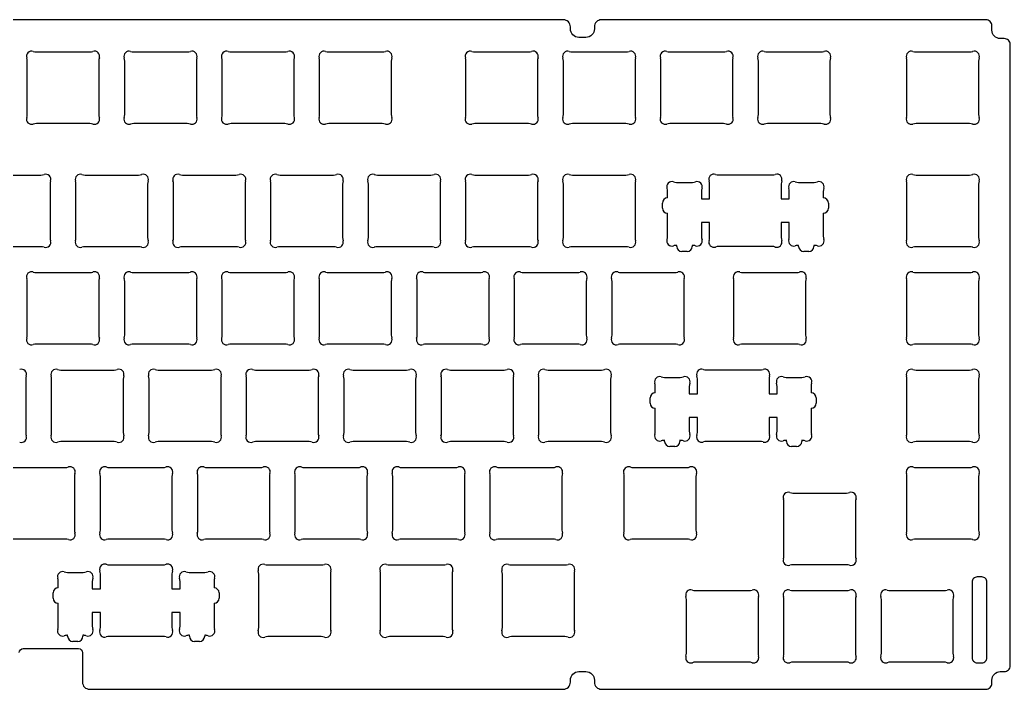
# Model space of a CAD drawing. Header units: millimetres. Extents: x 0 to 322, y 0 to 131.
# Drawn here: x 128.6 to 322.1, y 0 to 130.8 of the extents above; entities that cross this region are included whole.
import ezdxf

# ---------------------------------------------------------------- set-up
doc = ezdxf.new("R2010")
doc.units = ezdxf.units.MM

msp = doc.modelspace()

# ---------------------------------------------------------------- linework, layer by layer
for p, q in [((131.78, 124.52), (142.22, 124.52)), ((150.83, 124.52), (161.27, 124.52)), ((169.88, 124.52), (180.32, 124.52)), ((188.93, 124.52), (199.37, 124.52)), ((217.5, 124.52), (227.95, 124.52)), ((236.55, 124.52), (247, 124.52)), ((255.6, 124.52), (266.05, 124.52)), ((274.65, 124.52), (285.1, 124.52)), ((303.7, 124.52), (314.15, 124.52)), ((130, 112.3), (130, 122.75)), ((144, 122.75), (144, 112.3)), ((149.05, 112.3), (149.05, 122.75)), ((163.05, 122.75), (163.05, 112.3)), ((168.1, 112.3), (168.1, 122.75)), ((182.1, 122.75), (182.1, 112.3)), ((187.15, 112.3), (187.15, 122.75)), ((201.15, 122.75), (201.15, 112.3)), ((215.73, 112.3), (215.73, 122.75)), ((229.73, 122.75), (229.73, 112.3)), ((234.78, 112.3), (234.78, 122.75)), ((248.78, 122.75), (248.78, 112.3)), ((253.83, 112.3), (253.83, 122.75)), ((267.83, 122.75), (267.83, 112.3)), ((272.88, 112.3), (272.88, 122.75)), ((286.88, 122.75), (286.88, 112.3)), ((301.92, 112.3), (301.92, 122.75)), ((315.92, 122.75), (315.92, 112.3)), ((142.22, 110.52), (131.78, 110.52)), ((161.27, 110.52), (150.83, 110.52)), ((180.32, 110.52), (169.88, 110.52)), ((199.37, 110.52), (188.93, 110.52)), ((227.95, 110.52), (217.5, 110.52)), ((247, 110.52), (236.55, 110.52)), ((266.05, 110.52), (255.6, 110.52)), ((285.1, 110.52), (274.65, 110.52)), ((314.15, 110.52), (303.7, 110.52)), ((122.25, 100.47), (132.69, 100.47)), ((141.3, 100.47), (151.75, 100.47)), ((160.35, 100.47), (170.8, 100.47)), ((179.4, 100.47), (189.85, 100.47)), ((198.45, 100.47), (208.9, 100.47)), ((217.5, 100.47), (227.95, 100.47)), ((236.55, 100.47), (247, 100.47)), ((256.9, 99.03), (260, 99.03)), ((263.35, 95.8), (263.35, 98.72)), ((265.13, 100.5), (275.57, 100.5)), ((277.35, 98.72), (277.35, 95.8)), ((280.7, 99.03), (283.8, 99.03)), ((303.7, 100.47), (314.15, 100.47)), ((134.47, 98.7), (134.47, 88.25)), ((139.53, 88.25), (139.53, 98.7)), ((153.53, 98.7), (153.53, 88.25)), ((158.58, 88.25), (158.58, 98.7)), ((172.58, 98.7), (172.58, 88.25)), ((177.63, 88.25), (177.63, 98.7)), ((191.63, 98.7), (191.63, 88.25)), ((196.68, 88.25), (196.68, 98.7)), ((210.68, 98.7), (210.68, 88.25)), ((215.73, 88.25), (215.73, 98.7)), ((229.73, 98.7), (229.73, 88.25)), ((234.78, 88.25), (234.78, 98.7)), ((248.78, 98.7), (248.78, 88.25)), ((255.13, 96), (255.13, 97.25)), ((261.78, 97.25), (261.78, 95.8)), ((278.93, 95.8), (278.93, 97.25)), ((285.58, 97.25), (285.58, 96)), ((301.92, 88.25), (301.92, 98.7)), ((315.92, 98.7), (315.92, 88.25)), ((254.13, 94), (254.13, 95)), ((261.78, 95.8), (263.35, 95.8)), ((277.35, 95.8), (278.93, 95.8)), ((286.58, 95), (286.58, 94)), ((255.13, 88.51), (255.13, 93)), ((285.58, 93), (285.58, 88.51)), ((263.35, 91.2), (261.78, 91.2)), ((261.78, 91.2), (261.78, 88.51)), ((263.35, 88.28), (263.35, 91.2)), ((277.35, 91.2), (277.35, 88.28)), ((278.93, 91.2), (277.35, 91.2)), ((278.93, 88.51), (278.93, 91.2)), ((132.69, 86.47), (122.25, 86.47)), ((151.75, 86.47), (141.3, 86.47)), ((170.8, 86.47), (160.35, 86.47)), ((189.85, 86.47), (179.4, 86.47)), ((208.9, 86.47), (198.45, 86.47)), ((227.95, 86.47), (217.5, 86.47)), ((247, 86.47), (236.55, 86.47)), ((256.95, 86.53), (256.95, 86.73)), ((258.95, 85.53), (257.95, 85.53)), ((259.95, 86.73), (259.95, 86.53)), ((275.57, 86.5), (265.13, 86.5)), ((280.75, 86.53), (280.75, 86.73)), ((282.75, 85.53), (281.75, 85.53)), ((283.75, 86.73), (283.75, 86.53)), ((314.15, 86.47), (303.7, 86.47)), ((131.78, 81.42), (142.22, 81.42)), ((150.83, 81.42), (161.27, 81.42)), ((169.88, 81.42), (180.32, 81.42)), ((188.93, 81.42), (199.37, 81.42)), ((207.98, 81.42), (218.42, 81.42)), ((227.03, 81.42), (237.47, 81.42)), ((246.08, 81.42), (256.52, 81.42)), ((269.89, 81.42), (280.33, 81.42)), ((303.7, 81.42), (314.15, 81.42)), ((130, 69.2), (130, 79.65)), ((144, 79.65), (144, 69.2)), ((149.05, 69.2), (149.05, 79.65)), ((163.05, 79.65), (163.05, 69.2)), ((168.1, 69.2), (168.1, 79.65)), ((182.1, 79.65), (182.1, 69.2)), ((187.15, 69.2), (187.15, 79.65)), ((201.15, 79.65), (201.15, 69.2)), ((206.2, 69.2), (206.2, 79.65)), ((220.2, 79.65), (220.2, 69.2)), ((225.25, 69.2), (225.25, 79.65)), ((239.25, 79.65), (239.25, 69.2)), ((244.3, 69.2), (244.3, 79.65)), ((258.3, 79.65), (258.3, 69.2)), ((268.11, 69.2), (268.11, 79.65)), ((282.11, 79.65), (282.11, 69.2)), ((301.92, 69.2), (301.92, 79.65)), ((315.92, 79.65), (315.92, 69.2)), ((142.22, 67.42), (131.78, 67.42)), ((161.27, 67.42), (150.83, 67.42)), ((180.32, 67.42), (169.88, 67.42)), ((199.37, 67.42), (188.93, 67.42)), ((218.42, 67.42), (207.98, 67.42)), ((237.47, 67.42), (227.03, 67.42)), ((256.52, 67.42), (246.08, 67.42)), ((280.33, 67.42), (269.89, 67.42)), ((314.15, 67.42), (303.7, 67.42)), ((136.54, 62.37), (146.98, 62.37)), ((155.59, 62.37), (166.03, 62.37)), ((174.64, 62.37), (185.08, 62.37)), ((193.69, 62.37), (204.13, 62.37)), ((212.74, 62.37), (223.18, 62.37)), ((231.79, 62.37), (242.23, 62.37)), ((262.75, 62.4), (273.19, 62.4)), ((303.7, 62.37), (314.15, 62.37)), ((129.71, 60.6), (129.71, 50.15)), ((134.76, 50.15), (134.76, 60.6)), ((148.76, 60.6), (148.76, 50.15)), ((153.81, 50.15), (153.81, 60.6)), ((167.81, 60.6), (167.81, 50.15)), ((172.86, 50.15), (172.86, 60.6)), ((186.86, 60.6), (186.86, 50.15)), ((191.91, 50.15), (191.91, 60.6)), ((205.91, 60.6), (205.91, 50.15)), ((210.96, 50.15), (210.96, 60.6)), ((224.96, 60.6), (224.96, 50.15)), ((230.01, 50.15), (230.01, 60.6)), ((244.01, 60.6), (244.01, 50.15)), ((254.52, 60.93), (257.61, 60.93)), ((260.97, 57.7), (260.97, 60.62)), ((274.97, 60.62), (274.97, 57.7)), ((278.32, 60.93), (281.41, 60.93)), ((301.92, 50.15), (301.92, 60.6)), ((315.92, 60.6), (315.92, 50.15)), ((252.74, 57.9), (252.74, 59.15)), ((259.39, 59.15), (259.39, 57.7)), ((276.54, 57.7), (276.54, 59.15)), ((283.19, 59.15), (283.19, 57.9)), ((251.74, 55.9), (251.74, 56.9)), ((259.39, 57.7), (260.97, 57.7)), ((274.97, 57.7), (276.54, 57.7)), ((284.19, 56.9), (284.19, 55.9)), ((252.74, 50.41), (252.74, 54.9)), ((283.19, 54.9), (283.19, 50.41)), ((260.97, 53.1), (259.39, 53.1)), ((259.39, 53.1), (259.39, 50.41)), ((260.97, 50.18), (260.97, 53.1)), ((274.97, 53.1), (274.97, 50.18)), ((276.54, 53.1), (274.97, 53.1)), ((276.54, 50.41), (276.54, 53.1)), ((254.57, 48.43), (254.57, 48.63)), ((257.57, 48.63), (257.57, 48.43)), ((273.19, 48.4), (262.75, 48.4)), ((278.37, 48.43), (278.37, 48.63)), ((281.37, 48.63), (281.37, 48.43)), ((146.98, 48.37), (136.54, 48.37)), ((166.03, 48.37), (155.59, 48.37)), ((185.08, 48.37), (174.64, 48.37)), ((204.13, 48.37), (193.69, 48.37)), ((223.18, 48.37), (212.74, 48.37)), ((242.23, 48.37), (231.79, 48.37)), ((256.57, 47.43), (255.57, 47.43)), ((280.37, 47.43), (279.37, 47.43)), ((314.15, 48.37), (303.7, 48.37)), ((127.02, 43.32), (137.46, 43.32)), ((146.07, 43.32), (156.51, 43.32)), ((165.12, 43.32), (175.56, 43.32)), ((184.17, 43.32), (194.61, 43.32)), ((203.22, 43.32), (213.66, 43.32)), ((222.27, 43.32), (232.71, 43.32)), ((248.46, 43.32), (258.9, 43.32)), ((303.7, 43.32), (314.15, 43.32)), ((139.24, 41.55), (139.24, 31.1)), ((144.29, 31.1), (144.29, 41.55)), ((158.29, 41.55), (158.29, 31.1)), ((163.34, 31.1), (163.34, 41.55)), ((177.34, 41.55), (177.34, 31.1)), ((182.39, 31.1), (182.39, 41.55)), ((196.39, 41.55), (196.39, 31.1)), ((201.44, 31.1), (201.44, 41.55)), ((215.44, 41.55), (215.44, 31.1)), ((220.49, 31.1), (220.49, 41.55)), ((234.49, 41.55), (234.49, 31.1)), ((246.68, 31.1), (246.68, 41.55)), ((260.68, 41.55), (260.68, 31.1)), ((301.92, 31.1), (301.92, 41.55)), ((315.92, 41.55), (315.92, 31.1)), ((279.65, 38.32), (290.1, 38.32)), ((277.87, 26.1), (277.87, 36.55)), ((291.87, 36.55), (291.87, 26.1)), ((137.46, 29.32), (127.02, 29.32)), ((156.51, 29.32), (146.07, 29.32)), ((175.56, 29.32), (165.12, 29.32)), ((194.61, 29.32), (184.17, 29.32)), ((213.66, 29.32), (203.22, 29.32)), ((232.71, 29.32), (222.27, 29.32)), ((258.9, 29.32), (248.46, 29.32)), ((314.15, 29.32), (303.7, 29.32)), ((146.07, 24.3), (156.51, 24.3)), ((177.02, 24.28), (187.46, 24.28)), ((200.83, 24.28), (211.27, 24.28)), ((224.65, 24.28), (235.09, 24.28)), ((290.1, 24.32), (279.65, 24.32)), ((137.84, 22.83), (140.93, 22.83)), ((144.29, 19.6), (144.29, 22.52)), ((158.29, 22.52), (158.29, 19.6)), ((161.64, 22.83), (164.73, 22.83)), ((175.24, 12.05), (175.24, 22.5)), ((189.24, 22.5), (189.24, 12.05)), ((199.05, 12.05), (199.05, 22.5)), ((213.05, 22.5), (213.05, 12.05)), ((222.87, 12.05), (222.87, 22.5)), ((236.87, 22.5), (236.87, 12.05)), ((136.06, 19.8), (136.06, 21.05)), ((142.71, 21.05), (142.71, 19.6)), ((142.71, 19.6), (144.29, 19.6)), ((158.29, 19.6), (159.86, 19.6)), ((159.86, 19.6), (159.86, 21.05)), ((166.51, 21.05), (166.51, 19.8)), ((135.06, 17.8), (135.06, 18.8)), ((167.51, 18.8), (167.51, 17.8)), ((258.82, 7.05), (258.82, 17.5)), ((260.6, 19.28), (271.05, 19.28)), ((272.82, 17.5), (272.82, 7.05)), ((277.87, 7.05), (277.87, 17.5)), ((279.65, 19.28), (290.1, 19.28)), ((291.87, 17.5), (291.87, 7.05)), ((296.92, 7.05), (296.92, 17.5)), ((298.7, 19.28), (309.15, 19.28)), ((310.92, 17.5), (310.92, 7.05)), ((136.06, 12.31), (136.06, 16.8)), ((166.51, 16.8), (166.51, 12.31)), ((144.29, 15), (142.71, 15)), ((142.71, 15), (142.71, 12.31)), ((144.29, 12.08), (144.29, 15)), ((158.29, 15), (158.29, 12.08)), ((159.86, 15), (158.29, 15)), ((159.86, 12.31), (159.86, 15)), ((137.89, 10.33), (137.89, 10.53)), ((140.89, 10.53), (140.89, 10.33)), ((156.51, 10.3), (146.07, 10.3)), ((161.69, 10.33), (161.69, 10.53)), ((164.69, 10.53), (164.69, 10.33)), ((187.46, 10.28), (177.02, 10.28)), ((211.27, 10.28), (200.83, 10.28)), ((235.09, 10.28), (224.65, 10.28)), ((139.89, 9.33), (138.89, 9.33)), ((163.69, 9.33), (162.69, 9.33)), ((271.05, 5.28), (260.6, 5.28)), ((290.1, 5.28), (279.65, 5.28)), ((309.15, 5.28), (298.7, 5.28))]:
    msp.add_line(p, q)
msp.add_lwpolyline([(128.44, 7.14, -0.41418), (129.22, 7.93), (140.02, 7.93, -0.41418), (140.8, 7.14), (140.8, 1.35, 0.414214), (142.15, 0), (234.8, 0, 0.414214), (236.15, 1.35), (236.15, 1.78, -0.414214), (237.8, 3.43), (239.2, 3.43, -0.414214), (240.85, 1.78), (240.85, 1.35, 0.414214), (242.2, 0), (317.37, 0, 0.414214), (318.52, 1.15), (318.52, 1.78, -0.414214), (320.17, 3.43), (320.95, 3.43, 0.414214), (322.1, 4.58), (322.1, 125.98, 0.414214), (320.95, 127.13), (320.17, 127.13, -0.414214), (318.52, 128.78), (318.52, 129.65, 0.414214), (317.37, 130.8), (242.2, 130.8, 0.414214), (240.85, 129.45), (240.85, 129.02, -0.414214), (239.2, 127.37), (237.8, 127.37, -0.414214), (236.15, 129.02), (236.15, 129.45, 0.414214), (234.8, 130.8), (87.3, 130.8, 0.414214)], format="xyb")
msp.add_lwpolyline([(316.56, 5.16, 0.414214), (317.56, 6.16), (317.56, 20.93, 0.414214), (316.56, 21.93), (315.66, 21.93, 0.414214), (314.66, 20.93), (314.66, 6.16, 0.414214), (315.66, 5.16)], format="xyb", close=True)
for centre, radius, start, end in [((130.85, 123.67), 1, 72.0237, 197.9763), ((131.78, 126.52), 2, 252.0237, 270), ((142.22, 126.52), 2, 270, 287.9763), ((143.15, 123.67), 1, 342.0237, 107.9763), ((149.9, 123.67), 1, 72.0237, 197.9763), ((150.83, 126.52), 2, 252.0237, 270), ((161.27, 126.52), 2, 270, 287.9763), ((162.2, 123.67), 1, 342.0237, 107.9763), ((168.95, 123.67), 1, 72.0237, 197.9763), ((169.88, 126.52), 2, 252.0237, 270), ((180.32, 126.52), 2, 270, 287.9763), ((181.25, 123.67), 1, 342.0237, 107.9763), ((188, 123.67), 1, 72.0237, 197.9763), ((188.93, 126.52), 2, 252.0237, 270), ((199.37, 126.52), 2, 270, 287.9763), ((200.3, 123.67), 1, 342.0237, 107.9763), ((216.58, 123.67), 1, 72.0237, 197.9763), ((217.5, 126.52), 2, 252.0237, 270), ((227.95, 126.52), 2, 270, 287.9763), ((228.87, 123.67), 1, 342.0237, 107.9763), ((235.63, 123.67), 1, 72.0237, 197.9763), ((236.55, 126.52), 2, 252.0237, 270), ((247, 126.52), 2, 270, 287.9763), ((247.92, 123.67), 1, 342.0237, 107.9763), ((254.68, 123.67), 1, 72.0237, 197.9763), ((255.6, 126.52), 2, 252.0237, 270), ((266.05, 126.52), 2, 270, 287.9763), ((266.97, 123.67), 1, 342.0237, 107.9763), ((273.73, 123.67), 1, 72.0237, 197.9763), ((274.65, 126.52), 2, 252.0237, 270), ((285.1, 126.52), 2, 270, 287.9763), ((286.02, 123.67), 1, 342.0237, 107.9763), ((302.78, 123.67), 1, 72.0237, 197.9763), ((303.7, 126.52), 2, 252.0237, 270), ((314.15, 126.52), 2, 270, 287.9763), ((315.07, 123.67), 1, 342.0237, 107.9763), ((128, 122.75), 2, 0, 17.9763), ((146, 122.75), 2, 162.0237, 180), ((147.05, 122.75), 2, 0, 17.9763), ((165.05, 122.75), 2, 162.0237, 180), ((166.1, 122.75), 2, 0, 17.9763), ((184.1, 122.75), 2, 162.0237, 180), ((185.15, 122.75), 2, 0, 17.9763), ((203.15, 122.75), 2, 162.0237, 180), ((213.73, 122.75), 2, 0, 17.9763), ((231.73, 122.75), 2, 162.0237, 180), ((232.78, 122.75), 2, 0, 17.9763), ((250.78, 122.75), 2, 162.0237, 180), ((251.83, 122.75), 2, 0, 17.9763), ((269.83, 122.75), 2, 162.0237, 180), ((270.88, 122.75), 2, 0, 17.9763), ((288.88, 122.75), 2, 162.0237, 180), ((299.92, 122.75), 2, 0, 17.9763), ((317.92, 122.75), 2, 162.0237, 180), ((128, 112.3), 2, 342.0237, 360), ((146, 112.3), 2, 180, 197.9763), ((147.05, 112.3), 2, 342.0237, 360), ((165.05, 112.3), 2, 180, 197.9763), ((166.1, 112.3), 2, 342.0237, 360), ((184.1, 112.3), 2, 180, 197.9763), ((185.15, 112.3), 2, 342.0237, 360), ((203.15, 112.3), 2, 180, 197.9763), ((213.73, 112.3), 2, 342.0237, 360), ((231.73, 112.3), 2, 180, 197.9763), ((232.78, 112.3), 2, 342.0237, 360), ((250.78, 112.3), 2, 180, 197.9763), ((251.83, 112.3), 2, 342.0237, 360), ((269.83, 112.3), 2, 180, 197.9763), ((270.88, 112.3), 2, 342.0237, 360), ((288.88, 112.3), 2, 180, 197.9763), ((299.92, 112.3), 2, 342.0237, 360), ((317.92, 112.3), 2, 180, 197.9763), ((130.85, 111.38), 1, 162.0237, 287.9763), ((131.78, 108.52), 2, 90, 107.9763), ((142.22, 108.52), 2, 72.0237, 90), ((143.15, 111.38), 1, 252.0237, 17.9763), ((149.9, 111.38), 1, 162.0237, 287.9763), ((150.83, 108.52), 2, 90, 107.9763), ((161.27, 108.52), 2, 72.0237, 90), ((162.2, 111.38), 1, 252.0237, 17.9763), ((168.95, 111.38), 1, 162.0237, 287.9763), ((169.88, 108.52), 2, 90, 107.9763), ((180.32, 108.52), 2, 72.0237, 90), ((181.25, 111.38), 1, 252.0237, 17.9763), ((188, 111.38), 1, 162.0237, 287.9763), ((188.93, 108.52), 2, 90, 107.9763), ((199.37, 108.52), 2, 72.0237, 90), ((200.3, 111.38), 1, 252.0237, 17.9763), ((216.58, 111.38), 1, 162.0237, 287.9763), ((217.5, 108.52), 2, 90, 107.9763), ((227.95, 108.52), 2, 72.0237, 90), ((228.87, 111.38), 1, 252.0237, 17.9763), ((235.63, 111.38), 1, 162.0237, 287.9763), ((236.55, 108.52), 2, 90, 107.9763), ((247, 108.52), 2, 72.0237, 90), ((247.92, 111.38), 1, 252.0237, 17.9763), ((254.68, 111.38), 1, 162.0237, 287.9763), ((255.6, 108.52), 2, 90, 107.9763), ((266.05, 108.52), 2, 72.0237, 90), ((266.97, 111.38), 1, 252.0237, 17.9763), ((273.73, 111.38), 1, 162.0237, 287.9763), ((274.65, 108.52), 2, 90, 107.9763), ((285.1, 108.52), 2, 72.0237, 90), ((286.02, 111.38), 1, 252.0237, 17.9763), ((302.78, 111.38), 1, 162.0237, 287.9763), ((303.7, 108.52), 2, 90, 107.9763), ((314.15, 108.52), 2, 72.0237, 90), ((315.07, 111.38), 1, 252.0237, 17.9763), ((264.2, 99.65), 1, 72.0237, 197.9763), ((276.5, 99.65), 1, 342.0237, 107.9763), ((132.69, 102.47), 2, 270, 287.9763), ((133.62, 99.62), 1, 342.0237, 107.9763), ((136.47, 98.7), 2, 162.0237, 180), ((140.38, 99.62), 1, 72.0237, 197.9763), ((137.53, 98.7), 2, 0, 17.9763), ((141.3, 102.47), 2, 252.0237, 270), ((151.75, 102.47), 2, 270, 287.9763), ((152.67, 99.62), 1, 342.0237, 107.9763), ((155.53, 98.7), 2, 162.0237, 180), ((159.43, 99.62), 1, 72.0237, 197.9763), ((156.58, 98.7), 2, 0, 17.9763), ((160.35, 102.47), 2, 252.0237, 270), ((170.8, 102.47), 2, 270, 287.9763), ((171.72, 99.62), 1, 342.0237, 107.9763), ((174.58, 98.7), 2, 162.0237, 180), ((178.48, 99.62), 1, 72.0237, 197.9763), ((175.63, 98.7), 2, 0, 17.9763), ((179.4, 102.47), 2, 252.0237, 270), ((189.85, 102.47), 2, 270, 287.9763), ((190.77, 99.62), 1, 342.0237, 107.9763), ((193.63, 98.7), 2, 162.0237, 180), ((197.53, 99.62), 1, 72.0237, 197.9763), ((194.68, 98.7), 2, 0, 17.9763), ((198.45, 102.47), 2, 252.0237, 270), ((208.9, 102.47), 2, 270, 287.9763), ((209.82, 99.62), 1, 342.0237, 107.9763), ((212.68, 98.7), 2, 162.0237, 180), ((216.58, 99.62), 1, 72.0237, 197.9763), ((213.73, 98.7), 2, 0, 17.9763), ((217.5, 102.47), 2, 252.0237, 270), ((227.95, 102.47), 2, 270, 287.9763), ((228.87, 99.62), 1, 342.0237, 107.9763), ((231.73, 98.7), 2, 162.0237, 180), ((235.63, 99.62), 1, 72.0237, 197.9763), ((232.78, 98.7), 2, 0, 17.9763), ((236.55, 102.47), 2, 252.0237, 270), ((247, 102.47), 2, 270, 287.9763), ((247.92, 99.62), 1, 342.0237, 107.9763), ((250.78, 98.7), 2, 162.0237, 180), ((255.98, 98.18), 1, 72.0237, 197.9763), ((256.9, 101.03), 2, 252.0237, 270), ((260, 101.03), 2, 270, 287.9763), ((260.92, 98.18), 1, 342.0237, 107.9763), ((261.35, 98.72), 2, 0, 17.9763), ((265.13, 102.5), 2, 252.0237, 270), ((275.57, 102.5), 2, 270, 287.9763), ((279.35, 98.72), 2, 162.0237, 180), ((279.78, 98.18), 1, 72.0237, 197.9763), ((280.7, 101.03), 2, 252.0237, 270), ((283.8, 101.03), 2, 270, 287.9763), ((284.72, 98.18), 1, 342.0237, 107.9763), ((302.78, 99.62), 1, 72.0237, 197.9763), ((299.92, 98.7), 2, 0, 17.9763), ((303.7, 102.47), 2, 252.0237, 270), ((314.15, 102.47), 2, 270, 287.9763), ((315.07, 99.62), 1, 342.0237, 107.9763), ((317.92, 98.7), 2, 162.0237, 180), ((253.13, 97.25), 2, 360, 17.9763), ((263.78, 97.25), 2, 162.0237, 180), ((276.93, 97.25), 2, 0, 17.9763), ((287.58, 97.25), 2, 162.0237, 180), ((255.13, 95), 1, 90, 180), ((285.58, 95), 1, 0, 90), ((255.13, 94), 1, 180, 270), ((285.58, 94), 1, 270, 0), ((133.62, 87.33), 1, 252.0237, 17.9763), ((136.47, 88.25), 2, 180, 197.9763), ((140.38, 87.33), 1, 162.0237, 287.9763), ((137.53, 88.25), 2, 342.0237, 360), ((152.67, 87.33), 1, 252.0237, 17.9763), ((155.53, 88.25), 2, 180, 197.9763), ((159.43, 87.33), 1, 162.0237, 287.9763), ((156.58, 88.25), 2, 342.0237, 360), ((171.72, 87.33), 1, 252.0237, 17.9763), ((174.58, 88.25), 2, 180, 197.9763), ((178.48, 87.33), 1, 162.0237, 287.9763), ((175.63, 88.25), 2, 342.0237, 360), ((190.77, 87.33), 1, 252.0237, 17.9763), ((193.63, 88.25), 2, 180, 197.9763), ((197.53, 87.33), 1, 162.0237, 287.9763), ((194.68, 88.25), 2, 342.0237, 360), ((209.82, 87.33), 1, 252.0237, 17.9763), ((212.68, 88.25), 2, 180, 197.9763), ((216.58, 87.33), 1, 162.0237, 287.9763), ((213.73, 88.25), 2, 342.0237, 360), ((228.87, 87.33), 1, 252.0237, 17.9763), ((231.73, 88.25), 2, 180, 197.9763), ((235.63, 87.33), 1, 162.0237, 287.9763), ((232.78, 88.25), 2, 342.0237, 360), ((247.92, 87.33), 1, 252.0237, 17.9763), ((250.78, 88.25), 2, 180, 197.9763), ((255.98, 87.58), 1, 162.0237, 287.9763), ((253.13, 88.51), 2, 342.0237, 0), ((260.92, 87.58), 1, 252.0237, 17.9763), ((263.78, 88.51), 2, 180, 197.9763), ((264.2, 87.35), 1, 162.0237, 287.9763), ((261.35, 88.28), 2, 342.0237, 360), ((276.5, 87.35), 1, 252.0237, 17.9763), ((279.35, 88.28), 2, 180, 197.9763), ((279.78, 87.58), 1, 162.0237, 287.9763), ((276.93, 88.51), 2, 342.0237, 0), ((284.72, 87.58), 1, 252.0237, 17.9763), ((287.58, 88.51), 2, 180, 197.9763), ((302.78, 87.33), 1, 162.0237, 287.9763), ((299.92, 88.25), 2, 342.0237, 360), ((315.07, 87.33), 1, 252.0237, 17.9763), ((317.92, 88.25), 2, 180, 197.9763), ((132.69, 84.47), 2, 72.0237, 90), ((141.3, 84.47), 2, 90, 107.9763), ((151.75, 84.47), 2, 72.0237, 90), ((160.35, 84.47), 2, 90, 107.9763), ((170.8, 84.47), 2, 72.0237, 90), ((179.4, 84.47), 2, 90, 107.9763), ((189.85, 84.47), 2, 72.0237, 90), ((198.45, 84.47), 2, 90, 107.9763), ((208.9, 84.47), 2, 72.0237, 90), ((217.5, 84.47), 2, 90, 107.9763), ((227.95, 84.47), 2, 72.0237, 90), ((236.55, 84.47), 2, 90, 107.9763), ((247, 84.47), 2, 72.0237, 90), ((256.9, 84.73), 2, 88.6942, 107.9763), ((257.95, 86.53), 1, 180, 270), ((258.95, 86.53), 1, 270, 0), ((260, 84.73), 2, 72.0237, 91.3058), ((265.13, 84.5), 2, 90, 107.9763), ((275.57, 84.5), 2, 72.0237, 90), ((280.7, 84.73), 2, 88.6942, 107.9763), ((281.75, 86.53), 1, 180, 270), ((282.75, 86.53), 1, 270, 360), ((283.8, 84.73), 2, 72.0237, 91.3058), ((303.7, 84.47), 2, 90, 107.9763), ((314.15, 84.47), 2, 72.0237, 90), ((130.85, 80.57), 1, 72.0237, 197.9763), ((131.78, 83.42), 2, 252.0237, 270), ((142.22, 83.42), 2, 270, 287.9763), ((143.15, 80.57), 1, 342.0237, 107.9763), ((149.9, 80.57), 1, 72.0237, 197.9763), ((150.83, 83.42), 2, 252.0237, 270), ((161.27, 83.42), 2, 270, 287.9763), ((162.2, 80.57), 1, 342.0237, 107.9763), ((168.95, 80.57), 1, 72.0237, 197.9763), ((169.88, 83.42), 2, 252.0237, 270), ((180.32, 83.42), 2, 270, 287.9763), ((181.25, 80.57), 1, 342.0237, 107.9763), ((188, 80.57), 1, 72.0237, 197.9763), ((188.93, 83.42), 2, 252.0237, 270), ((199.37, 83.42), 2, 270, 287.9763), ((200.3, 80.57), 1, 342.0237, 107.9763), ((207.05, 80.57), 1, 72.0237, 197.9763), ((207.98, 83.42), 2, 252.0237, 270), ((218.42, 83.42), 2, 270, 287.9763), ((219.35, 80.57), 1, 342.0237, 107.9763), ((226.1, 80.57), 1, 72.0237, 197.9763), ((227.03, 83.42), 2, 252.0237, 270), ((237.47, 83.42), 2, 270, 287.9763), ((238.4, 80.57), 1, 342.0237, 107.9763), ((245.15, 80.57), 1, 72.0237, 197.9763), ((246.08, 83.42), 2, 252.0237, 270), ((256.52, 83.42), 2, 270, 287.9763), ((257.45, 80.57), 1, 342.0237, 107.9763), ((268.97, 80.57), 1, 72.0237, 197.9763), ((269.89, 83.42), 2, 252.0237, 270), ((280.33, 83.42), 2, 270, 287.9763), ((281.26, 80.57), 1, 342.0237, 107.9763), ((302.78, 80.57), 1, 72.0237, 197.9763), ((303.7, 83.42), 2, 252.0237, 270), ((314.15, 83.42), 2, 270, 287.9763), ((315.07, 80.57), 1, 342.0237, 107.9763), ((128, 79.65), 2, 0, 17.9763), ((146, 79.65), 2, 162.0237, 180), ((147.05, 79.65), 2, 0, 17.9763), ((165.05, 79.65), 2, 162.0237, 180), ((166.1, 79.65), 2, 0, 17.9763), ((184.1, 79.65), 2, 162.0237, 180), ((185.15, 79.65), 2, 0, 17.9763), ((203.15, 79.65), 2, 162.0237, 180), ((204.2, 79.65), 2, 0, 17.9763), ((222.2, 79.65), 2, 162.0237, 180), ((223.25, 79.65), 2, 0, 17.9763), ((241.25, 79.65), 2, 162.0237, 180), ((242.3, 79.65), 2, 0, 17.9763), ((260.3, 79.65), 2, 162.0237, 180), ((266.11, 79.65), 2, 0, 17.9763), ((284.11, 79.65), 2, 162.0237, 180), ((299.92, 79.65), 2, 0, 17.9763), ((317.92, 79.65), 2, 162.0237, 180), ((130.85, 68.28), 1, 162.0237, 287.9763), ((128, 69.2), 2, 342.0237, 360), ((143.15, 68.28), 1, 252.0237, 17.9763), ((146, 69.2), 2, 180, 197.9763), ((149.9, 68.28), 1, 162.0237, 287.9763), ((147.05, 69.2), 2, 342.0237, 360), ((162.2, 68.28), 1, 252.0237, 17.9763), ((165.05, 69.2), 2, 180, 197.9763), ((168.95, 68.28), 1, 162.0237, 287.9763), ((166.1, 69.2), 2, 342.0237, 360), ((181.25, 68.28), 1, 252.0237, 17.9763), ((184.1, 69.2), 2, 180, 197.9763), ((188, 68.28), 1, 162.0237, 287.9763), ((185.15, 69.2), 2, 342.0237, 360), ((200.3, 68.28), 1, 252.0237, 17.9763), ((203.15, 69.2), 2, 180, 197.9763), ((207.05, 68.28), 1, 162.0237, 287.9763), ((204.2, 69.2), 2, 342.0237, 360), ((219.35, 68.28), 1, 252.0237, 17.9763), ((222.2, 69.2), 2, 180, 197.9763), ((226.1, 68.28), 1, 162.0237, 287.9763), ((223.25, 69.2), 2, 342.0237, 360), ((238.4, 68.28), 1, 252.0237, 17.9763), ((241.25, 69.2), 2, 180, 197.9763), ((245.15, 68.28), 1, 162.0237, 287.9763), ((242.3, 69.2), 2, 342.0237, 360), ((257.45, 68.28), 1, 252.0237, 17.9763), ((260.3, 69.2), 2, 180, 197.9763), ((268.97, 68.28), 1, 162.0237, 287.9763), ((266.11, 69.2), 2, 342.0237, 360), ((281.26, 68.28), 1, 252.0237, 17.9763), ((284.11, 69.2), 2, 180, 197.9763), ((302.78, 68.28), 1, 162.0237, 287.9763), ((299.92, 69.2), 2, 342.0237, 360), ((315.07, 68.28), 1, 252.0237, 17.9763), ((317.92, 69.2), 2, 180, 197.9763), ((131.78, 65.42), 2, 90, 107.9763), ((142.22, 65.42), 2, 72.0237, 90), ((150.83, 65.42), 2, 90, 107.9763), ((161.27, 65.42), 2, 72.0237, 90), ((169.88, 65.42), 2, 90, 107.9763), ((180.32, 65.42), 2, 72.0237, 90), ((188.93, 65.42), 2, 90, 107.9763), ((199.37, 65.42), 2, 72.0237, 90), ((207.98, 65.42), 2, 90, 107.9763), ((218.42, 65.42), 2, 72.0237, 90), ((227.03, 65.42), 2, 90, 107.9763), ((237.47, 65.42), 2, 72.0237, 90), ((246.08, 65.42), 2, 90, 107.9763), ((256.52, 65.42), 2, 72.0237, 90), ((269.89, 65.42), 2, 90, 107.9763), ((280.33, 65.42), 2, 72.0237, 90), ((303.7, 65.42), 2, 90, 107.9763), ((314.15, 65.42), 2, 72.0237, 90), ((128.86, 61.52), 1, 342.0237, 107.9763), ((135.62, 61.52), 1, 72.0237, 197.9763), ((136.54, 64.37), 2, 252.0237, 270), ((146.98, 64.37), 2, 270, 287.9763), ((147.91, 61.52), 1, 342.0237, 107.9763), ((154.67, 61.52), 1, 72.0237, 197.9763), ((155.59, 64.37), 2, 252.0237, 270), ((166.03, 64.37), 2, 270, 287.9763), ((166.96, 61.52), 1, 342.0237, 107.9763), ((173.72, 61.52), 1, 72.0237, 197.9763), ((174.64, 64.37), 2, 252.0237, 270), ((185.08, 64.37), 2, 270, 287.9763), ((186.01, 61.52), 1, 342.0237, 107.9763), ((192.77, 61.52), 1, 72.0237, 197.9763), ((193.69, 64.37), 2, 252.0237, 270), ((204.13, 64.37), 2, 270, 287.9763), ((205.06, 61.52), 1, 342.0237, 107.9763), ((211.82, 61.52), 1, 72.0237, 197.9763), ((212.74, 64.37), 2, 252.0237, 270), ((223.18, 64.37), 2, 270, 287.9763), ((224.11, 61.52), 1, 342.0237, 107.9763), ((230.87, 61.52), 1, 72.0237, 197.9763), ((231.79, 64.37), 2, 252.0237, 270), ((242.23, 64.37), 2, 270, 287.9763), ((243.16, 61.52), 1, 342.0237, 107.9763), ((261.82, 61.55), 1, 72.0237, 197.9763), ((262.75, 64.4), 2, 252.0237, 270), ((273.19, 64.4), 2, 270, 287.9763), ((274.11, 61.55), 1, 342.0237, 107.9763), ((302.78, 61.52), 1, 72.0237, 197.9763), ((303.7, 64.37), 2, 252.0237, 270), ((314.15, 64.37), 2, 270, 287.9763), ((315.07, 61.52), 1, 342.0237, 107.9763), ((131.71, 60.6), 2, 162.0237, 180), ((132.76, 60.6), 2, 0, 17.9763), ((150.76, 60.6), 2, 162.0237, 180), ((151.81, 60.6), 2, 0, 17.9763), ((169.81, 60.6), 2, 162.0237, 180), ((170.86, 60.6), 2, 0, 17.9763), ((188.86, 60.6), 2, 162.0237, 180), ((189.91, 60.6), 2, 0, 17.9763), ((207.91, 60.6), 2, 162.0237, 180), ((208.96, 60.6), 2, 0, 17.9763), ((226.96, 60.6), 2, 162.0237, 180), ((228.01, 60.6), 2, 0, 17.9763), ((246.01, 60.6), 2, 162.0237, 180), ((253.6, 60.08), 1, 72.0237, 197.9763), ((254.52, 62.93), 2, 252.0237, 270), ((257.61, 62.93), 2, 270, 287.9763), ((258.54, 60.08), 1, 342.0237, 107.9763), ((258.97, 60.62), 2, 0, 17.9763), ((276.97, 60.62), 2, 162.0237, 180), ((277.4, 60.08), 1, 72.0237, 197.9763), ((278.32, 62.93), 2, 252.0237, 270), ((281.41, 62.93), 2, 270, 287.9763), ((282.34, 60.08), 1, 342.0237, 107.9763), ((299.92, 60.6), 2, 0, 17.9763), ((317.92, 60.6), 2, 162.0237, 180), ((250.74, 59.15), 2, 360, 17.9763), ((261.39, 59.15), 2, 162.0237, 180), ((274.54, 59.15), 2, 0, 17.9763), ((285.19, 59.15), 2, 162.0237, 180), ((252.74, 56.9), 1, 90, 180), ((283.19, 56.9), 1, 0, 90), ((252.74, 55.9), 1, 180, 270), ((283.19, 55.9), 1, 270, 0), ((250.74, 50.41), 2, 342.0237, 0), ((261.39, 50.41), 2, 180, 197.9763), ((274.54, 50.41), 2, 342.0237, 0), ((285.19, 50.41), 2, 180, 197.9763), ((128.86, 49.23), 1, 252.0237, 17.9763), ((131.71, 50.15), 2, 180, 197.9763), ((135.62, 49.23), 1, 162.0237, 287.9763), ((132.76, 50.15), 2, 342.0237, 360), ((147.91, 49.23), 1, 252.0237, 17.9763), ((150.76, 50.15), 2, 180, 197.9763), ((154.67, 49.23), 1, 162.0237, 287.9763), ((151.81, 50.15), 2, 342.0237, 360), ((166.96, 49.23), 1, 252.0237, 17.9763), ((169.81, 50.15), 2, 180, 197.9763), ((173.72, 49.23), 1, 162.0237, 287.9763), ((170.86, 50.15), 2, 342.0237, 360), ((186.01, 49.23), 1, 252.0237, 17.9763), ((188.86, 50.15), 2, 180, 197.9763), ((192.77, 49.23), 1, 162.0237, 287.9763), ((189.91, 50.15), 2, 342.0237, 360), ((205.06, 49.23), 1, 252.0237, 17.9763), ((207.91, 50.15), 2, 180, 197.9763), ((211.82, 49.23), 1, 162.0237, 287.9763), ((208.96, 50.15), 2, 342.0237, 360), ((224.11, 49.23), 1, 252.0237, 17.9763), ((226.96, 50.15), 2, 180, 197.9763), ((230.87, 49.23), 1, 162.0237, 287.9763), ((228.01, 50.15), 2, 342.0237, 360), ((243.16, 49.23), 1, 252.0237, 17.9763), ((246.01, 50.15), 2, 180, 197.9763), ((253.6, 49.48), 1, 162.0237, 287.9763), ((254.52, 46.63), 2, 88.6942, 107.9763), ((255.57, 48.43), 1, 180, 270), ((256.57, 48.43), 1, 270, 0), ((257.61, 46.63), 2, 72.0237, 91.3058), ((258.54, 49.48), 1, 252.0237, 17.9763), ((261.82, 49.25), 1, 162.0237, 287.9763), ((258.97, 50.18), 2, 342.0237, 360), ((262.75, 46.4), 2, 90, 107.9763), ((273.19, 46.4), 2, 72.0237, 90), ((274.11, 49.25), 1, 252.0237, 17.9763), ((276.97, 50.18), 2, 180, 197.9763), ((277.4, 49.48), 1, 162.0237, 287.9763), ((278.32, 46.63), 2, 88.6942, 107.9763), ((279.37, 48.43), 1, 180, 270), ((280.37, 48.43), 1, 270, 360), ((281.41, 46.63), 2, 72.0237, 91.3058), ((282.34, 49.48), 1, 252.0237, 17.9763), ((302.78, 49.23), 1, 162.0237, 287.9763), ((299.92, 50.15), 2, 342.0237, 360), ((315.07, 49.23), 1, 252.0237, 17.9763), ((317.92, 50.15), 2, 180, 197.9763), ((136.54, 46.37), 2, 90, 107.9763), ((146.98, 46.37), 2, 72.0237, 90), ((155.59, 46.37), 2, 90, 107.9763), ((166.03, 46.37), 2, 72.0237, 90), ((174.64, 46.37), 2, 90, 107.9763), ((185.08, 46.37), 2, 72.0237, 90), ((193.69, 46.37), 2, 90, 107.9763), ((204.13, 46.37), 2, 72.0237, 90), ((212.74, 46.37), 2, 90, 107.9763), ((223.18, 46.37), 2, 72.0237, 90), ((231.79, 46.37), 2, 90, 107.9763), ((242.23, 46.37), 2, 72.0237, 90), ((303.7, 46.37), 2, 90, 107.9763), ((314.15, 46.37), 2, 72.0237, 90), ((137.46, 45.32), 2, 270, 287.9763), ((138.38, 42.47), 1, 342.0237, 107.9763), ((145.14, 42.47), 1, 72.0237, 197.9763), ((146.07, 45.32), 2, 252.0237, 270), ((156.51, 45.32), 2, 270, 287.9763), ((157.43, 42.47), 1, 342.0237, 107.9763), ((164.19, 42.47), 1, 72.0237, 197.9763), ((165.12, 45.32), 2, 252.0237, 270), ((175.56, 45.32), 2, 270, 287.9763), ((176.48, 42.47), 1, 342.0237, 107.9763), ((183.24, 42.47), 1, 72.0237, 197.9763), ((184.17, 45.32), 2, 252.0237, 270), ((194.61, 45.32), 2, 270, 287.9763), ((195.53, 42.47), 1, 342.0237, 107.9763), ((202.29, 42.47), 1, 72.0237, 197.9763), ((203.22, 45.32), 2, 252.0237, 270), ((213.66, 45.32), 2, 270, 287.9763), ((214.58, 42.47), 1, 342.0237, 107.9763), ((221.34, 42.47), 1, 72.0237, 197.9763), ((222.27, 45.32), 2, 252.0237, 270), ((232.71, 45.32), 2, 270, 287.9763), ((233.63, 42.47), 1, 342.0237, 107.9763), ((247.53, 42.47), 1, 72.0237, 197.9763), ((248.46, 45.32), 2, 252.0237, 270), ((258.9, 45.32), 2, 270, 287.9763), ((259.83, 42.47), 1, 342.0237, 107.9763), ((302.78, 42.47), 1, 72.0237, 197.9763), ((303.7, 45.32), 2, 252.0237, 270), ((314.15, 45.32), 2, 270, 287.9763), ((315.07, 42.47), 1, 342.0237, 107.9763), ((141.24, 41.55), 2, 162.0237, 180), ((142.29, 41.55), 2, 0, 17.9763), ((160.29, 41.55), 2, 162.0237, 180), ((161.34, 41.55), 2, 0, 17.9763), ((179.34, 41.55), 2, 162.0237, 180), ((180.39, 41.55), 2, 0, 17.9763), ((198.39, 41.55), 2, 162.0237, 180), ((199.44, 41.55), 2, 0, 17.9763), ((217.44, 41.55), 2, 162.0237, 180), ((218.49, 41.55), 2, 0, 17.9763), ((236.49, 41.55), 2, 162.0237, 180), ((244.68, 41.55), 2, 0, 17.9763), ((262.68, 41.55), 2, 162.0237, 180), ((299.92, 41.55), 2, 0, 17.9763), ((317.92, 41.55), 2, 162.0237, 180), ((278.73, 37.47), 1, 72.0237, 197.9763), ((275.87, 36.55), 2, 0, 17.9763), ((279.65, 40.32), 2, 252.0237, 270), ((290.1, 40.32), 2, 270, 287.9763), ((291.02, 37.47), 1, 342.0237, 107.9763), ((293.87, 36.55), 2, 162.0237, 180), ((141.24, 31.1), 2, 180, 197.9763), ((142.29, 31.1), 2, 342.0237, 360), ((160.29, 31.1), 2, 180, 197.9763), ((161.34, 31.1), 2, 342.0237, 360), ((179.34, 31.1), 2, 180, 197.9763), ((180.39, 31.1), 2, 342.0237, 360), ((198.39, 31.1), 2, 180, 197.9763), ((199.44, 31.1), 2, 342.0237, 360), ((217.44, 31.1), 2, 180, 197.9763), ((218.49, 31.1), 2, 342.0237, 360), ((236.49, 31.1), 2, 180, 197.9763), ((244.68, 31.1), 2, 342.0237, 360), ((262.68, 31.1), 2, 180, 197.9763), ((299.92, 31.1), 2, 342.0237, 360), ((317.92, 31.1), 2, 180, 197.9763), ((137.46, 27.32), 2, 72.0237, 90), ((138.38, 30.18), 1, 252.0237, 17.9763), ((145.14, 30.18), 1, 162.0237, 287.9763), ((146.07, 27.32), 2, 90, 107.9763), ((156.51, 27.32), 2, 72.0237, 90), ((157.43, 30.18), 1, 252.0237, 17.9763), ((164.19, 30.18), 1, 162.0237, 287.9763), ((165.12, 27.32), 2, 90, 107.9763), ((175.56, 27.32), 2, 72.0237, 90), ((176.48, 30.18), 1, 252.0237, 17.9763), ((183.24, 30.18), 1, 162.0237, 287.9763), ((184.17, 27.32), 2, 90, 107.9763), ((194.61, 27.32), 2, 72.0237, 90), ((195.53, 30.18), 1, 252.0237, 17.9763), ((202.29, 30.18), 1, 162.0237, 287.9763), ((203.22, 27.32), 2, 90, 107.9763), ((213.66, 27.32), 2, 72.0237, 90), ((214.58, 30.18), 1, 252.0237, 17.9763), ((221.34, 30.18), 1, 162.0237, 287.9763), ((222.27, 27.32), 2, 90, 107.9763), ((232.71, 27.32), 2, 72.0237, 90), ((233.63, 30.18), 1, 252.0237, 17.9763), ((247.53, 30.18), 1, 162.0237, 287.9763), ((248.46, 27.32), 2, 90, 107.9763), ((258.9, 27.32), 2, 72.0237, 90), ((259.83, 30.18), 1, 252.0237, 17.9763), ((302.78, 30.18), 1, 162.0237, 287.9763), ((303.7, 27.32), 2, 90, 107.9763), ((314.15, 27.32), 2, 72.0237, 90), ((315.07, 30.18), 1, 252.0237, 17.9763), ((278.73, 25.18), 1, 162.0237, 287.9763), ((275.87, 26.1), 2, 342.0237, 360), ((291.02, 25.18), 1, 252.0237, 17.9763), ((293.87, 26.1), 2, 180, 197.9763), ((145.14, 23.45), 1, 72.0237, 197.9763), ((146.07, 26.3), 2, 252.0237, 270), ((156.51, 26.3), 2, 270, 287.9763), ((157.43, 23.45), 1, 342.0237, 107.9763), ((176.1, 23.42), 1, 72.0237, 197.9763), ((177.02, 26.28), 2, 252.0237, 270), ((187.46, 26.28), 2, 270, 287.9763), ((188.39, 23.42), 1, 342.0237, 107.9763), ((199.91, 23.42), 1, 72.0237, 197.9763), ((200.83, 26.28), 2, 252.0237, 270), ((211.27, 26.28), 2, 270, 287.9763), ((212.2, 23.42), 1, 342.0237, 107.9763), ((223.72, 23.42), 1, 72.0237, 197.9763), ((224.65, 26.28), 2, 252.0237, 270), ((235.09, 26.28), 2, 270, 287.9763), ((236.01, 23.42), 1, 342.0237, 107.9763), ((279.65, 22.32), 2, 90, 107.9763), ((290.1, 22.32), 2, 72.0237, 90), ((136.92, 21.98), 1, 72.0237, 197.9763), ((134.06, 21.05), 2, 360, 17.9763), ((137.84, 24.83), 2, 252.0237, 270), ((140.93, 24.83), 2, 270, 287.9763), ((141.86, 21.98), 1, 342.0237, 107.9763), ((144.71, 21.05), 2, 162.0237, 180), ((142.29, 22.52), 2, 0, 17.9763), ((160.29, 22.52), 2, 162.0237, 180), ((160.72, 21.98), 1, 72.0237, 197.9763), ((157.86, 21.05), 2, 0, 17.9763), ((161.64, 24.83), 2, 252.0237, 270), ((164.73, 24.83), 2, 270, 287.9763), ((165.66, 21.98), 1, 342.0237, 107.9763), ((168.51, 21.05), 2, 162.0237, 180), ((173.24, 22.5), 2, 0, 17.9763), ((191.24, 22.5), 2, 162.0237, 180), ((197.05, 22.5), 2, 0, 17.9763), ((215.05, 22.5), 2, 162.0237, 180), ((220.87, 22.5), 2, 0, 17.9763), ((238.87, 22.5), 2, 162.0237, 180), ((136.06, 18.8), 1, 90, 180), ((166.51, 18.8), 1, 0, 90), ((259.68, 18.42), 1, 72.0237, 197.9763), ((260.6, 21.28), 2, 252.0237, 270), ((271.05, 21.28), 2, 270, 287.9763), ((271.97, 18.42), 1, 342.0237, 107.9763), ((278.73, 18.42), 1, 72.0237, 197.9763), ((279.65, 21.28), 2, 252.0237, 270), ((290.1, 21.28), 2, 270, 287.9763), ((291.02, 18.42), 1, 342.0237, 107.9763), ((297.78, 18.42), 1, 72.0237, 197.9763), ((298.7, 21.28), 2, 252.0237, 270), ((309.15, 21.28), 2, 270, 287.9763), ((310.07, 18.42), 1, 342.0237, 107.9763), ((136.06, 17.8), 1, 180, 270), ((166.51, 17.8), 1, 270, 0), ((256.82, 17.5), 2, 0, 17.9763), ((274.82, 17.5), 2, 162.0237, 180), ((275.87, 17.5), 2, 0, 17.9763), ((293.87, 17.5), 2, 162.0237, 180), ((294.92, 17.5), 2, 0, 17.9763), ((312.92, 17.5), 2, 162.0237, 180), ((136.92, 11.38), 1, 162.0237, 287.9763), ((134.06, 12.31), 2, 342.0237, 0), ((141.86, 11.38), 1, 252.0237, 17.9763), ((144.71, 12.31), 2, 180, 197.9763), ((142.29, 12.08), 2, 342.0237, 360), ((160.29, 12.08), 2, 180, 197.9763), ((160.72, 11.38), 1, 162.0237, 287.9763), ((157.86, 12.31), 2, 342.0237, 0), ((165.66, 11.38), 1, 252.0237, 17.9763), ((168.51, 12.31), 2, 180, 197.9763), ((173.24, 12.05), 2, 342.0237, 360), ((191.24, 12.05), 2, 180, 197.9763), ((197.05, 12.05), 2, 342.0237, 360), ((215.05, 12.05), 2, 180, 197.9763), ((220.87, 12.05), 2, 342.0237, 360), ((238.87, 12.05), 2, 180, 197.9763), ((137.84, 8.53), 2, 88.6942, 107.9763), ((138.89, 10.33), 1, 180, 270), ((139.89, 10.33), 1, 270, 0), ((140.93, 8.53), 2, 72.0237, 91.3058), ((145.14, 11.15), 1, 162.0237, 287.9763), ((146.07, 8.3), 2, 90, 107.9763), ((156.51, 8.3), 2, 72.0237, 90), ((157.43, 11.15), 1, 252.0237, 17.9763), ((161.64, 8.53), 2, 88.6942, 107.9763), ((162.69, 10.33), 1, 180, 270), ((163.69, 10.33), 1, 270, 360), ((164.73, 8.53), 2, 72.0237, 91.3058), ((176.1, 11.13), 1, 162.0237, 287.9763), ((177.02, 8.28), 2, 90, 107.9763), ((187.46, 8.28), 2, 72.0237, 90), ((188.39, 11.13), 1, 252.0237, 17.9763), ((199.91, 11.13), 1, 162.0237, 287.9763), ((200.83, 8.28), 2, 90, 107.9763), ((211.27, 8.28), 2, 72.0237, 90), ((212.2, 11.13), 1, 252.0237, 17.9763), ((223.72, 11.13), 1, 162.0237, 287.9763), ((224.65, 8.28), 2, 90, 107.9763), ((235.09, 8.28), 2, 72.0237, 90), ((236.01, 11.13), 1, 252.0237, 17.9763), ((259.68, 6.13), 1, 162.0237, 287.9763), ((256.82, 7.05), 2, 342.0237, 360), ((271.97, 6.13), 1, 252.0237, 17.9763), ((274.82, 7.05), 2, 180, 197.9763), ((278.73, 6.13), 1, 162.0237, 287.9763), ((275.87, 7.05), 2, 342.0237, 360), ((291.02, 6.13), 1, 252.0237, 17.9763), ((293.87, 7.05), 2, 180, 197.9763), ((297.78, 6.13), 1, 162.0237, 287.9763), ((294.92, 7.05), 2, 342.0237, 360), ((310.07, 6.13), 1, 252.0237, 17.9763), ((312.92, 7.05), 2, 180, 197.9763), ((260.6, 3.28), 2, 90, 107.9763), ((271.05, 3.28), 2, 72.0237, 90), ((279.65, 3.28), 2, 90, 107.9763), ((290.1, 3.28), 2, 72.0237, 90), ((298.7, 3.28), 2, 90, 107.9763), ((309.15, 3.28), 2, 72.0237, 90)]:
    msp.add_arc(centre, radius, start, end)

doc.saveas('drawing.dxf')
